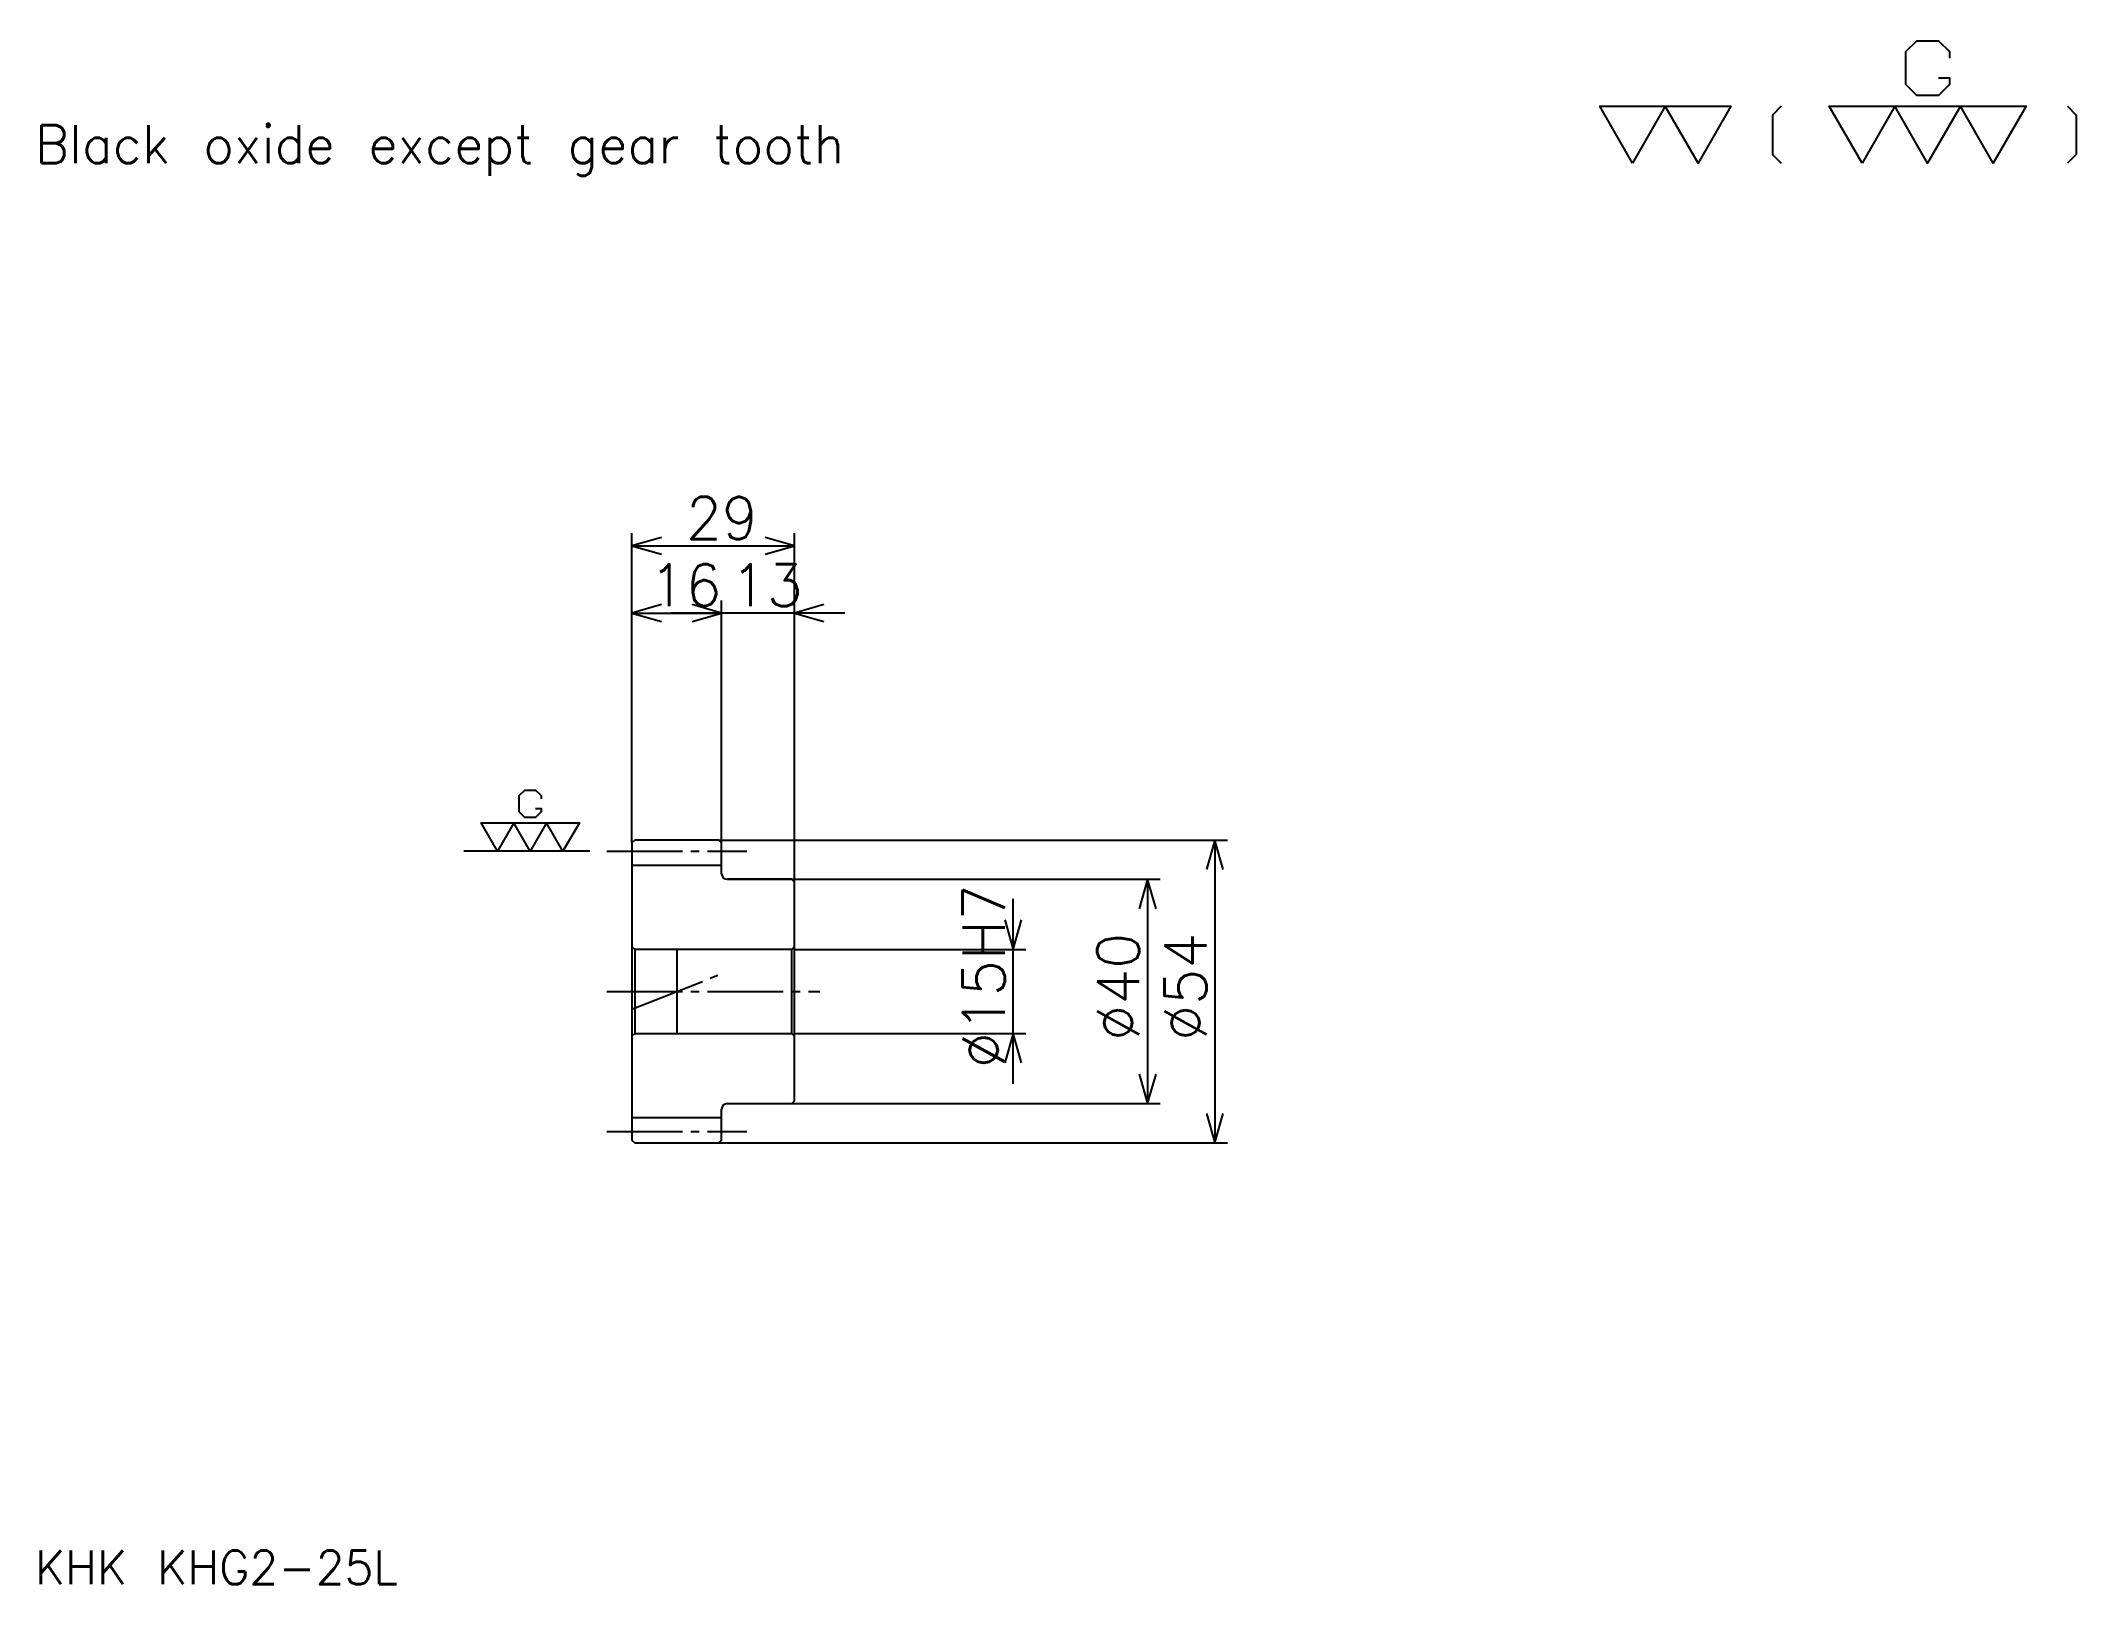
# Model space of a CAD drawing. Extents: x 16 to 379, y 16 to 292.
import ezdxf

# ---------------------------------------------------------------- set-up
doc = ezdxf.new("R2010")
doc.units = 0
doc.linetypes.add('DASHDOT', pattern=[18, 13.5, -1.5, 1.5, -1.5])
doc.layers.get('0').update_dxf_attribs({"linetype": 'CONTINUOUS'})
doc.layers.add('DASHDOT', color=6, linetype='DASHDOT')
doc.styles.add('KANJI', font='TXT', dxfattribs={"bigfont": 'BIGFONT'})

msp = doc.modelspace()

# ---------------------------------------------------------------- linework, layer by layer
at = {"color": 5}
for p, q in [((121.5, 149.25), (121.5, 204)), ((150.5, 149.25), (150.5, 204)), ((121.5, 201.75), (150.5, 201.75)), ((121.5, 189.75), (137.5, 189.75)), ((159.5, 189.75), (128.5, 189.75)), ((137.5, 149.25), (137.5, 192)), ((121.5, 148.75), (121.5, 149.25)), ((137, 149.25), (150.5, 149.25)), ((137.5, 148.75), (137.5, 149.25)), ((150.5, 149.25), (227.75, 149.25)), ((150.5, 141.75), (150.5, 149.25)), ((225.5, 149.25), (225.5, 95.25)), ((138.5, 142.25), (150.5, 142.25)), ((150.5, 142.25), (215.75, 142.25)), ((213.5, 142.25), (213.5, 102.25)), ((189.5, 105.75), (189.5, 138.75)), ((150.5, 129.75), (191.75, 129.75)), ((150.5, 114.75), (191.75, 114.75)), ((138.5, 102.25), (150.5, 102.25)), ((150.5, 102.25), (215.75, 102.25)), ((137, 95.25), (150.5, 95.25)), ((150.5, 95.25), (227.75, 95.25))]:
    msp.add_line(p, q, dxfattribs=at)
at = {"color": 7}
for p, q in [((114, 147.25), (91.5, 147.25)), ((129.5, 129.75), (129.5, 114.75))]:
    msp.add_line(p, q, dxfattribs=at)
at = {"color": 4}
for p, q in [((121.5, 144.75), (137.5, 144.75)), ((122, 129.75), (122, 114.75)), ((150, 129.75), (150.5, 130.25)), ((150, 114.75), (150.5, 114.25)), ((121.5, 99.75), (137.5, 99.75))]:
    msp.add_line(p, q, dxfattribs=at)
at = {"color": 7}
for points in [[(354.600006, 285.209991), (356.549988, 285.209991), (356.549988, 284.040009), (354.600006, 282.089996), (350.700012, 282.089996), (348.75, 284.040009), (348.75, 289.890015), (350.700012, 291.839996), (354.600006, 291.839996), (356.549988, 289.890015), (356.549988, 288.720001)], [(300, 270), (294.149994, 280.140015), (317.549988, 280.140015), (311.700012, 270), (305.850006, 280.140015), (300, 270)], [(326.519989, 280.140015), (324.959991, 278.579987), (324.959991, 271.559998), (326.519989, 270)], [(340.950012, 270), (335.100006, 280.140015), (370.200012, 280.140015), (364.350006, 270), (358.5, 280.140015), (352.649994, 270), (346.799988, 280.140015), (340.950012, 270)], [(377.609985, 280.140015), (379.169983, 278.579987), (379.169983, 271.559998), (377.609985, 270)], [(104.324997, 154.854996), (105.300003, 154.854996), (105.300003, 154.270004), (104.324997, 153.294998), (102.375, 153.294998), (101.400002, 154.270004), (101.400002, 157.195007), (102.375, 158.169998), (104.324997, 158.169998), (105.300003, 157.195007), (105.300003, 156.610001)], [(97.5, 147.25), (94.574997, 152.320007), (112.125, 152.320007), (109.199997, 147.25), (106.275002, 152.320007), (103.349998, 147.25), (100.425003, 152.320007), (97.5, 147.25)]]:
    msp.add_lwpolyline(points, dxfattribs=at)
at = {"color": 5}
for points in [[(126.75, 203.25), (121.5, 201.75), (126.75, 200.25)], [(145.25, 200.25), (150.5, 201.75), (145.25, 203.25)], [(126.75, 191.25), (121.5, 189.75), (126.75, 188.25)], [(132.25, 188.25), (137.5, 189.75), (132.25, 191.25)], [(132.25, 188.25), (137.5, 189.75), (132.25, 191.25)], [(155.75, 191.25), (150.5, 189.75), (155.75, 188.25)], [(227, 144), (225.5, 149.25), (224, 144)], [(215, 137), (213.5, 142.25), (212, 137)], [(188, 135), (189.5, 129.75), (191, 135)], [(191, 109.5), (189.5, 114.75), (188, 109.5)], [(212, 107.5), (213.5, 102.25), (215, 107.5)], [(224, 100.5), (225.5, 95.25), (227, 100.5)]]:
    msp.add_lwpolyline(points, dxfattribs=at)
at = {"color": 4}
for points in [[(137.5, 143.25), (137.5, 148.75), (137, 149.25), (122, 149.25), (121.5, 148.75), (121.5, 114.25)], [(138.5, 102.25), (150, 102.25), (150.5, 102.75), (150.5, 141.75), (150, 142.25), (138.5, 142.25)], [(121.5, 114.25), (122, 114.75), (150, 114.75), (150, 129.75), (122, 129.75), (121.5, 130.25)], [(121.5, 114.25), (121.5, 95.75), (122, 95.25), (137, 95.25), (137.5, 95.75), (137.5, 101.25)]]:
    msp.add_lwpolyline(points, dxfattribs=at)
for centre, start, end in [((138.5, 143.25), 180, 270), ((138.5, 101.25), 90, 180)]:
    msp.add_arc(centre, 1, start, end, dxfattribs=at)
at = {"layer": 'DASHDOT', "color": 7}
for p, q in [((117, 147.25), (142, 147.25)), ((121.5, 119.098717), (137.5, 125.401283)), ((117, 122.25), (155, 122.25)), ((117, 97.25), (142, 97.25))]:
    msp.add_line(p, q, dxfattribs=at)

# ---------------------------------------------------------------- texts
at = {"color": 7, "style": 'KANJI'}
for s, height, p in [('Black oxide except gear tooth', 6.75, (15, 270)), ('29', 7.5, (131.125, 202.949997)), ('16', 7.5, (124.625, 190.949997)), ('13', 7.5, (139.125, 190.949997)), ('KHK KHG2-25L', 6, (15, 16.5))]:
    msp.add_text(s, height=height, dxfattribs=at).set_placement(p)
for s, p in [('%%c15H7', (188, 108.5625)), ('%%c40', (212, 113.4375)), ('%%c54', (224, 113.4375))]:
    msp.add_text(s, height=7.5, rotation=90, dxfattribs=at).set_placement(p)

doc.saveas('drawing.dxf')
